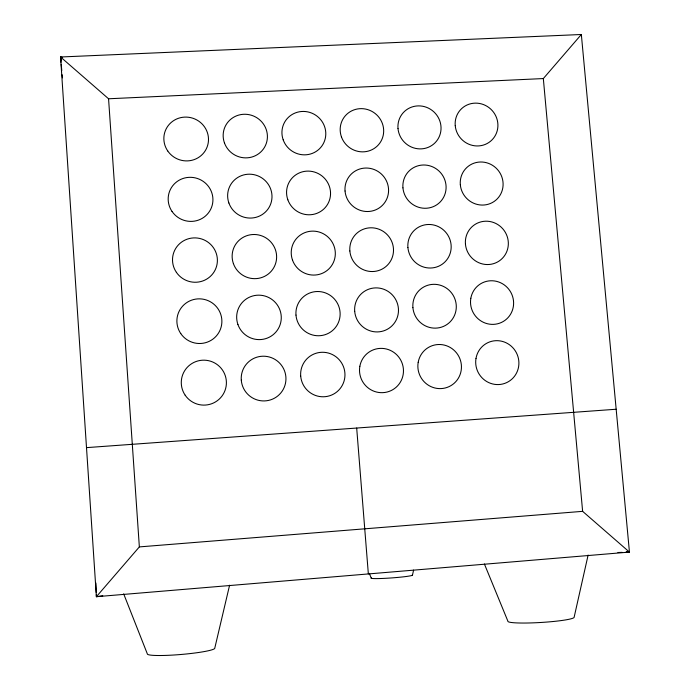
<?xml version="1.0" encoding="UTF-8"?>
<svg xmlns="http://www.w3.org/2000/svg" width="690" height="690" viewBox="0 0 690 690"><rect width="100%" height="100%" fill="white"/><g stroke="black" fill="none" stroke-linecap="round" stroke-linejoin="round"><path stroke-width="1.03" d="M588.13 555.036L574.14 617.222A33.206 3.209 -3.5 0 1 540.305 622.509A33.206 3.209 -3.5 0 1 507.883 621.147L484.389 563.98M412.439 575.244L413.603 570.095M229.597 585.198L214.788 648.1A33.862 3.416 -4.9 0 1 181.013 654.482A33.862 3.416 -4.9 0 1 147.324 653.844L123.674 593.849M96.324 594.582L96.402 596.695L139.354 546.903L582.627 511.342L629.444 552.086L96.402 596.695L60.556 56.994L581.342 34.5L629.444 552.086L626.304 552.198M582.627 511.342L543.332 78.565L581.342 34.5M96.402 596.695L102.767 595.789M86.5 447.629L616.17 409.239M61.031 62.221L60.556 56.994L108.563 98.773L543.332 78.565M617.93 552.509L622.113 552.354M626.253 551.767L629.444 552.086M62.592 57.486L60.556 56.994L61.1 60.185M369.331 573.373L371.306 578.28M61.22 64.308L61.781 70.57M62.16 74.753L62.445 77.884M356.687 428.05L368.348 573.933M108.563 98.773L139.354 546.903M95.884 582.972L96.246 592.477M412.31 574.917A20.76 1.294 -4.2 0 1 392.067 577.892A20.76 1.294 -4.2 0 1 371.324 577.935M292.5 260.078A22.235 21.804 40.1 0 0 330.07 267.668A22.235 21.804 40.1 0 0 317.262 231.564A22.235 21.804 40.1 0 0 292.5 260.078M349.856 250.988A22.123 21.623 45.8 0 0 384.123 267.91A22.123 21.623 45.8 0 0 380.966 230.089A22.123 21.623 45.8 0 0 349.856 250.988M412.913 307.645A22.08 21.571 55.3 0 0 447.025 324.455A22.08 21.571 55.3 0 0 443.756 286.574A22.08 21.571 55.3 0 0 412.913 307.645M354.703 311.345A22.183 21.761 51.5 0 0 389.065 328.224A22.183 21.761 51.5 0 0 385.891 290.162A22.183 21.761 51.5 0 0 354.703 311.345M176.39 272.326A22.503 22.132 23.3 0 0 215.159 269.971A22.503 22.132 23.3 0 0 193.304 237.929A22.503 22.132 23.3 0 0 176.39 272.326M295.984 315.08A22.287 21.951 45.6 0 0 330.588 332.028A22.287 21.951 45.6 0 0 327.509 293.793A22.287 21.951 45.6 0 0 295.984 315.08M407.911 247.572A22.02 21.442 50 0 0 441.928 264.425A22.02 21.442 50 0 0 438.685 226.769A22.02 21.442 50 0 0 407.911 247.572M237.929 324.533A22.399 22.132 36 0 0 275.914 332.037A22.399 22.132 36 0 0 263.062 295.587A22.399 22.132 36 0 0 237.929 324.533M233.393 263.589A22.356 21.977 32.4 0 0 271.274 271.204A22.356 21.977 32.4 0 0 258.474 234.936A22.356 21.977 32.4 0 0 233.393 263.589M241.284 380.138A22.451 22.287 44.8 0 0 276.233 397.112A22.451 22.287 44.8 0 0 273.24 358.464A22.451 22.287 44.8 0 0 241.284 380.138M359.852 366.287A22.253 21.89 59.4 0 0 388.936 391.48A22.253 21.89 59.4 0 0 395.672 353.806A22.253 21.89 59.4 0 0 359.852 366.287M476.005 358.412A22.071 21.485 63.2 0 0 504.752 383.39A22.071 21.485 63.2 0 0 511.135 346.07A22.071 21.485 63.2 0 0 476.005 358.412M418.192 362.336A22.158 21.683 61.8 0 0 447.103 387.418A22.158 21.683 61.8 0 0 453.658 349.916A22.158 21.683 61.8 0 0 418.192 362.336M180.771 333.581A22.537 22.296 22.7 0 0 219.644 331.045A22.537 22.296 22.7 0 0 197.728 298.891A22.537 22.296 22.7 0 0 180.771 333.581M300.702 376.085A22.347 22.089 55.1 0 0 335.4 392.981A22.347 22.089 55.1 0 0 332.304 354.522A22.347 22.089 55.1 0 0 300.702 376.085M185.179 395.215A22.58 22.46 21.1 0 0 224.155 392.489A22.58 22.46 21.1 0 0 202.17 360.223A22.58 22.46 21.1 0 0 185.179 395.215M341.455 136.922A22.02 21.33 39 0 0 378.525 144.719A22.02 21.33 39 0 0 365.804 109.115A22.02 21.33 39 0 0 341.455 136.922M167.713 150.938A22.416 21.804 23.9 0 0 206.267 148.945A22.416 21.804 23.9 0 0 184.549 117.119A22.416 21.804 23.9 0 0 167.713 150.938M172.034 211.442A22.46 21.968 23.6 0 0 210.7 209.277A22.46 21.968 23.6 0 0 188.913 177.347A22.46 21.968 23.6 0 0 172.034 211.442M283.193 139.846A22.14 21.502 34.5 0 0 320.557 147.669A22.14 21.502 34.5 0 0 307.844 111.909A22.14 21.502 34.5 0 0 283.193 139.846M465.448 244.174A21.916 21.252 53.1 0 0 499.232 260.958A21.916 21.252 53.1 0 0 495.886 223.482A21.916 21.252 53.1 0 0 465.448 244.174M228.89 203.007A22.313 21.813 30.5 0 0 266.659 210.743A22.313 21.813 30.5 0 0 253.903 174.648A22.313 21.813 30.5 0 0 228.89 203.007M470.83 298.287A21.985 21.373 57.7 0 0 499.491 323.231A21.985 21.373 57.7 0 0 505.865 286.178A21.985 21.373 57.7 0 0 470.83 298.287M460.325 184.739A21.856 21.123 49.2 0 0 494.014 201.558A21.856 21.123 49.2 0 0 490.693 164.306A21.856 21.123 49.2 0 0 460.325 184.739M402.943 187.853A21.959 21.304 46 0 0 436.865 204.749A21.959 21.304 46 0 0 433.639 167.316A21.959 21.304 46 0 0 402.943 187.853M345.043 191.001A22.063 21.476 41.9 0 0 379.207 207.966A22.063 21.476 41.9 0 0 376.076 170.37A22.063 21.476 41.9 0 0 345.043 191.001M224.405 142.796A22.27 21.657 29.3 0 0 262.079 150.653A22.27 21.657 29.3 0 0 249.366 114.73A22.27 21.657 29.3 0 0 224.405 142.796M398.001 128.495A21.907 21.166 42.9 0 0 431.837 145.435A21.907 21.166 42.9 0 0 428.619 108.227A21.907 21.166 42.9 0 0 398.001 128.495M287.834 199.781A22.183 21.649 36.7 0 0 325.301 207.492A22.183 21.649 36.7 0 0 312.536 171.56A22.183 21.649 36.7 0 0 287.834 199.781M455.236 125.649A21.795 20.985 46.1 0 0 488.839 142.511A21.795 20.985 46.1 0 0 485.536 105.475A21.795 20.985 46.1 0 0 455.236 125.649"/></g></svg>
